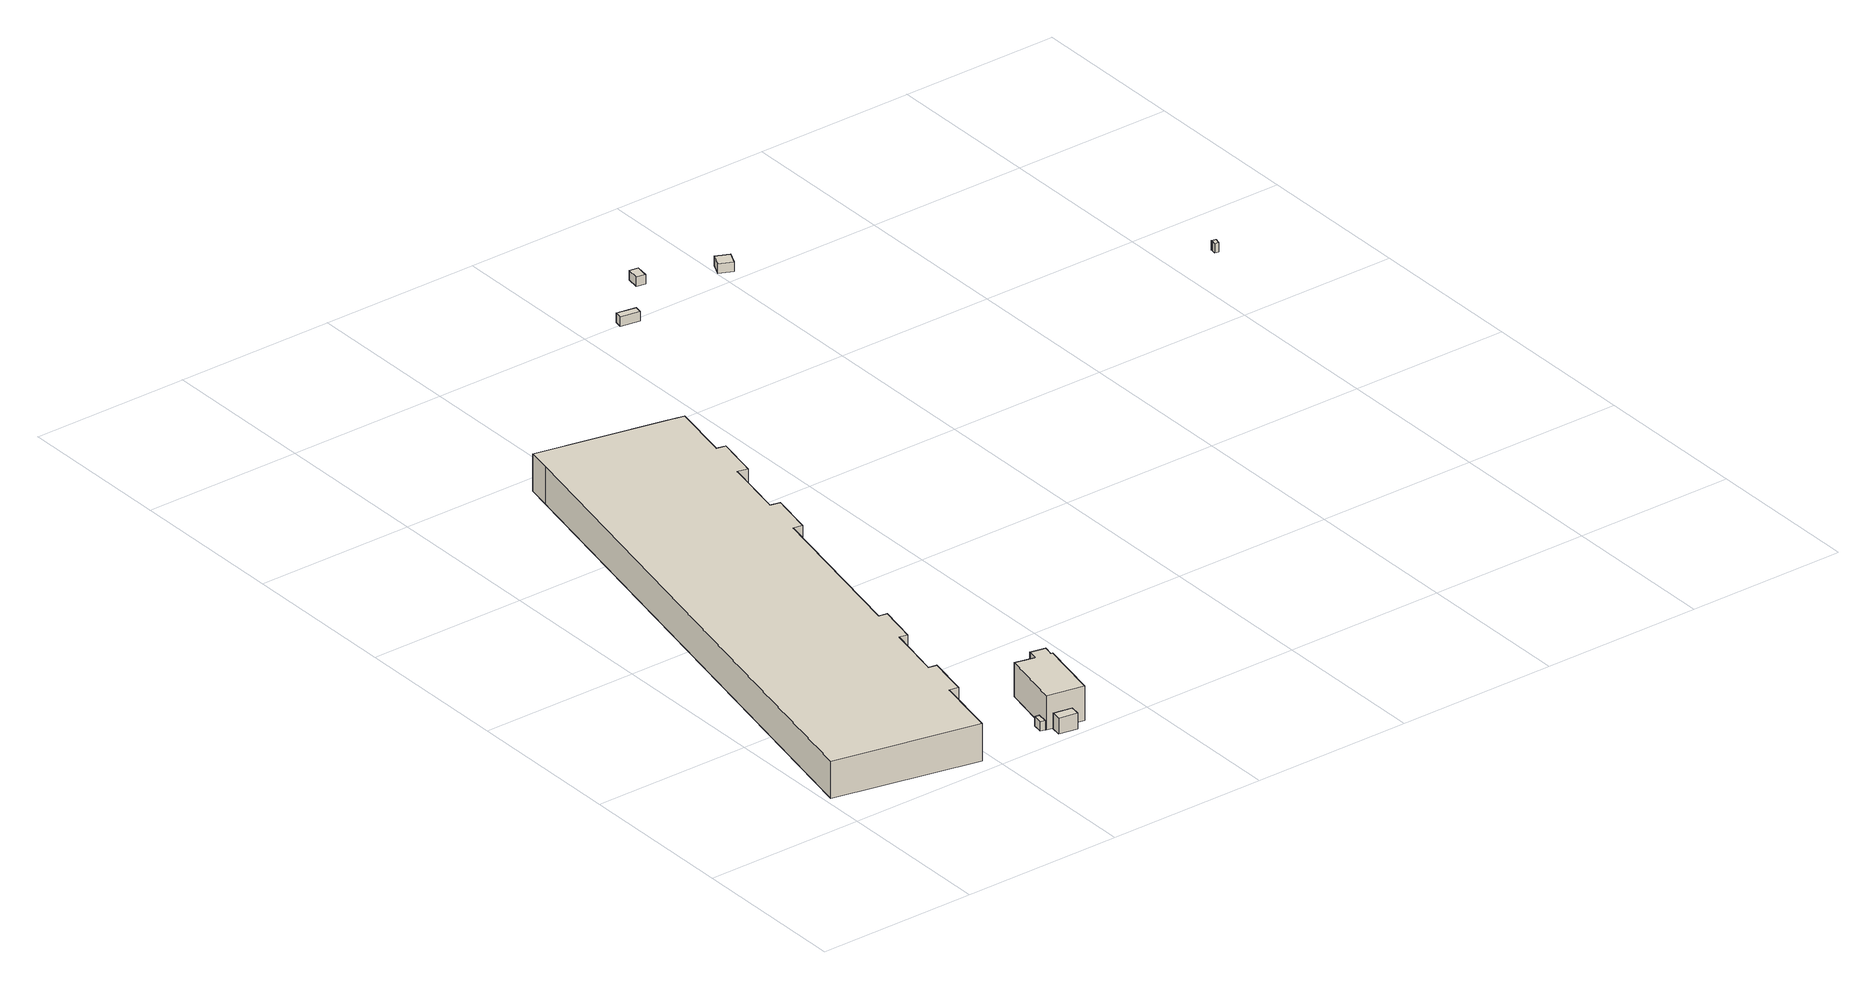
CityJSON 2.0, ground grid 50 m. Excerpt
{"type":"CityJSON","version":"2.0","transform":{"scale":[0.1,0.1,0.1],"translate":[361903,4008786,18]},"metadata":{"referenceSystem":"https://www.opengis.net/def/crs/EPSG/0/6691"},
"CityObjects":{
"building1":{"type":"Building","attributes":{"枝番":1,"利根川水系利根川洪水浸水想定区域（計画規模）.規模":"L1","利根川水系利根川洪水浸水想定区域（計画規模）.浸水ランク":"2","利根川水系利根川洪水浸水想定区域（計画規模）.浸水深":2.84,"利根川水系利根川洪水浸水想定区域（想定最大規模）.規模":"L2","利根川水系利根川洪水浸水想定区域（想定最大規模）.浸水ランク":"3","利根川水系利根川洪水浸水想定区域（想定最大規模）.浸水深":3.83,"measuredHeight":7.2,"BuildingDetails.prefecture":"10","BuildingDetails.city":"10207"},"geometry":[{"type":"Solid","lod":"1","boundaries":[[[[0,1,2,3]],[[2,4,5,3]],[[1,6,4,2]],[[0,7,6,1]],[[3,5,7,0]],[[4,6,7,5]]]]}]},
"building2":{"type":"Building","attributes":{"枝番":1,"利根川水系渡良瀬川洪水浸水想定区域（想定最大規模）.規模":"L2","利根川水系渡良瀬川洪水浸水想定区域（想定最大規模）.浸水ランク":"1","利根川水系渡良瀬川洪水浸水想定区域（想定最大規模）.浸水深":0.03,"利根川水系利根川洪水浸水想定区域（計画規模）.規模":"L1","利根川水系利根川洪水浸水想定区域（計画規模）.浸水ランク":"3","利根川水系利根川洪水浸水想定区域（計画規模）.浸水深":3.26,"利根川水系利根川洪水浸水想定区域（想定最大規模）.規模":"L2","利根川水系利根川洪水浸水想定区域（想定最大規模）.浸水ランク":"3","利根川水系利根川洪水浸水想定区域（想定最大規模）.浸水深":4.24,"usage":"431","measuredHeight":18.4,"BuildingDetails.prefecture":"10","BuildingDetails.city":"10207","BuildingDetails.surveyYear":2016},"geometry":[{"type":"Solid","lod":"1","boundaries":[[[[8,9,10,11,12,13,14,15,16,17,18,19,20,21,22,23,24,25,26,27,28,29]],[[28,30,31,29]],[[27,32,30,28]],[[26,33,32,27]],[[25,34,33,26]],[[24,35,34,25]],[[23,36,35,24]],[[22,37,36,23]],[[21,38,37,22]],[[20,39,38,21]],[[19,40,39,20]],[[18,41,40,19]],[[17,42,41,18]],[[16,43,42,17]],[[15,44,43,16]],[[14,45,44,15]],[[13,46,45,14]],[[12,47,46,13]],[[11,48,47,12]],[[10,49,48,11]],[[9,50,49,10]],[[8,51,50,9]],[[29,31,51,8]],[[30,32,33,34,35,36,37,38,39,40,41,42,43,44,45,46,47,48,49,50,51,31]]]]}]},
"building3":{"type":"Building","attributes":{"枝番":1,"利根川水系利根川洪水浸水想定区域（計画規模）.規模":"L1","利根川水系利根川洪水浸水想定区域（計画規模）.浸水ランク":"2","利根川水系利根川洪水浸水想定区域（計画規模）.浸水深":2.84,"利根川水系利根川洪水浸水想定区域（想定最大規模）.規模":"L2","利根川水系利根川洪水浸水想定区域（想定最大規模）.浸水ランク":"3","利根川水系利根川洪水浸水想定区域（想定最大規模）.浸水深":3.83,"usage":"401","measuredHeight":10.7,"BuildingDetails.prefecture":"10","BuildingDetails.city":"10207","BuildingDetails.surveyYear":2016},"geometry":[{"type":"Solid","lod":"1","boundaries":[[[[52,53,54,55]],[[54,56,57,55]],[[53,58,56,54]],[[52,59,58,53]],[[55,57,59,52]],[[56,58,59,57]]]]}]},
"building4":{"type":"Building","attributes":{"枝番":1,"利根川水系利根川洪水浸水想定区域（計画規模）.規模":"L1","利根川水系利根川洪水浸水想定区域（計画規模）.浸水ランク":"2","利根川水系利根川洪水浸水想定区域（計画規模）.浸水深":2.94,"利根川水系利根川洪水浸水想定区域（想定最大規模）.規模":"L2","利根川水系利根川洪水浸水想定区域（想定最大規模）.浸水ランク":"3","利根川水系利根川洪水浸水想定区域（想定最大規模）.浸水深":3.93,"usage":"401","measuredHeight":11.1,"BuildingDetails.prefecture":"10","BuildingDetails.city":"10207","BuildingDetails.surveyYear":2016},"geometry":[{"type":"Solid","lod":"1","boundaries":[[[[60,61,62,63,64,65,66,67]],[[66,68,69,67]],[[65,70,68,66]],[[64,71,70,65]],[[63,72,71,64]],[[62,73,72,63]],[[61,74,73,62]],[[60,75,74,61]],[[67,69,75,60]],[[68,70,71,72,73,74,75,69]]]]}]},
"building5":{"type":"Building","attributes":{"枝番":1,"利根川水系渡良瀬川洪水浸水想定区域（想定最大規模）.規模":"L2","利根川水系渡良瀬川洪水浸水想定区域（想定最大規模）.浸水ランク":"1","利根川水系渡良瀬川洪水浸水想定区域（想定最大規模）.浸水深":0.34,"利根川水系利根川洪水浸水想定区域（計画規模）.規模":"L1","利根川水系利根川洪水浸水想定区域（計画規模）.浸水ランク":"3","利根川水系利根川洪水浸水想定区域（計画規模）.浸水深":3.43,"利根川水系利根川洪水浸水想定区域（想定最大規模）.規模":"L2","利根川水系利根川洪水浸水想定区域（想定最大規模）.浸水ランク":"3","利根川水系利根川洪水浸水想定区域（想定最大規模）.浸水深":4.41,"BuildingDetails.prefecture":"10","BuildingDetails.city":"10207"},"geometry":[{"type":"Solid","lod":"1","boundaries":[[[[76,77,78,79]],[[78,80,81,79]],[[77,82,80,78]],[[76,83,82,77]],[[79,81,83,76]],[[80,82,83,81]]]]}]},
"building6":{"type":"Building","attributes":{"枝番":1,"利根川水系渡良瀬川洪水浸水想定区域（想定最大規模）.規模":"L2","利根川水系渡良瀬川洪水浸水想定区域（想定最大規模）.浸水ランク":"1","利根川水系渡良瀬川洪水浸水想定区域（想定最大規模）.浸水深":0.13,"利根川水系利根川洪水浸水想定区域（計画規模）.規模":"L1","利根川水系利根川洪水浸水想定区域（計画規模）.浸水ランク":"3","利根川水系利根川洪水浸水想定区域（計画規模）.浸水深":3.24,"利根川水系利根川洪水浸水想定区域（想定最大規模）.規模":"L2","利根川水系利根川洪水浸水想定区域（想定最大規模）.浸水ランク":"3","利根川水系利根川洪水浸水想定区域（想定最大規模）.浸水深":4.21,"BuildingDetails.prefecture":"10","BuildingDetails.city":"10207"},"geometry":[{"type":"Solid","lod":"1","boundaries":[[[[84,85,86,87]],[[86,88,89,87]],[[85,90,88,86]],[[84,91,90,85]],[[87,89,91,84]],[[88,90,91,89]]]]}]},
"building7":{"type":"Building","attributes":{"枝番":1,"利根川水系渡良瀬川洪水浸水想定区域（想定最大規模）.規模":"L2","利根川水系渡良瀬川洪水浸水想定区域（想定最大規模）.浸水ランク":"1","利根川水系渡良瀬川洪水浸水想定区域（想定最大規模）.浸水深":0.04,"利根川水系利根川洪水浸水想定区域（計画規模）.規模":"L1","利根川水系利根川洪水浸水想定区域（計画規模）.浸水ランク":"3","利根川水系利根川洪水浸水想定区域（計画規模）.浸水深":3.12,"利根川水系利根川洪水浸水想定区域（想定最大規模）.規模":"L2","利根川水系利根川洪水浸水想定区域（想定最大規模）.浸水ランク":"3","利根川水系利根川洪水浸水想定区域（想定最大規模）.浸水深":4.09,"BuildingDetails.prefecture":"10","BuildingDetails.city":"10207"},"geometry":[{"type":"Solid","lod":"1","boundaries":[[[[92,93,94,95]],[[94,96,97,95]],[[93,98,96,94]],[[92,99,98,93]],[[95,97,99,92]],[[96,98,99,97]]]]}]},
"building8":{"type":"Building","attributes":{"枝番":1,"利根川水系渡良瀬川洪水浸水想定区域（想定最大規模）.規模":"L2","利根川水系渡良瀬川洪水浸水想定区域（想定最大規模）.浸水ランク":"1","利根川水系渡良瀬川洪水浸水想定区域（想定最大規模）.浸水深":0.04,"利根川水系渡良瀬川洪水浸水想定区域（想定最大規模）.継続時間":71.2,"利根川水系利根川洪水浸水想定区域（計画規模）.規模":"L1","利根川水系利根川洪水浸水想定区域（計画規模）.浸水ランク":"3","利根川水系利根川洪水浸水想定区域（計画規模）.浸水深":3.06,"利根川水系利根川洪水浸水想定区域（想定最大規模）.規模":"L2","利根川水系利根川洪水浸水想定区域（想定最大規模）.浸水ランク":"3","利根川水系利根川洪水浸水想定区域（想定最大規模）.浸水深":4.05,"BuildingDetails.prefecture":"10","BuildingDetails.city":"10207"},"geometry":[{"type":"Solid","lod":"1","boundaries":[[[[100,101,102,103,104,105]],[[104,106,107,105]],[[103,108,106,104]],[[102,109,108,103]],[[101,110,109,102]],[[100,111,110,101]],[[105,107,111,100]],[[106,108,109,110,111,107]]]]}]}
},
"vertices":[
[678,58,20],[683,89,20],[698,87,20],[693,55,20],[698,87,50],[693,55,50],[683,89,50],[678,58,50],
[832,1838,16],[793,1648,16],[822,1642,16],[794,1506,16],[762,1513,16],[722,1317,16],[753,1310,16],[725,1175,16],[696,1180,16],[591,665,16],[617,660,16],[591,535,16],[565,540,16],[529,363,16],[554,358,16],[527,226,16],[499,232,16],[459,34,16],[9,127,16],[364,1856,16],[379,1931,16],[770,1851,16],[379,1931,134],[770,1851,134],[364,1856,134],[9,127,134],[459,34,134],[499,232,134],[527,226,134],[554,358,134],[529,363,134],[565,540,134],[591,535,134],[617,660,134],[591,665,134],[696,1180,134],[725,1175,134],[753,1310,134],[722,1317,134],[762,1513,134],[794,1506,134],[822,1642,134],[793,1648,134],[832,1838,134],
[709,16,19],[715,48,19],[773,38,19],[768,6,19],[773,38,69],[768,6,69],[715,48,69],[709,16,69],
[696,55,19],[737,249,19],[799,236,19],[805,267,19],[852,258,19],[846,228,19],[851,226,19],[811,31,19],[851,226,127],[811,31,127],[846,228,127],[852,258,127],[805,267,127],[799,236,127],[737,249,127],[696,55,127],
[1111,2485,15],[1116,2509,15],[1176,2498,15],[1172,2473,15],[1176,2498,45],[1172,2473,45],[1116,2509,45],[1111,2485,45],
[1276,2625,16],[1283,2666,16],[1311,2662,16],[1304,2620,16],[1311,2662,46],[1304,2620,46],[1283,2666,46],[1276,2625,46],
[1494,2545,16],[1513,2585,16],[1555,2566,16],[1536,2526,16],[1555,2566,46],[1536,2526,46],[1513,2585,46],[1494,2545,46],
[2658,1828,7],[2654,1810,7],[2641,1813,7],[2644,1828,7],[2645,1832,7],[2658,1830,7],[2645,1832,37],[2658,1830,37],[2644,1828,37],[2641,1813,37],[2654,1810,37],[2658,1828,37]
]}
